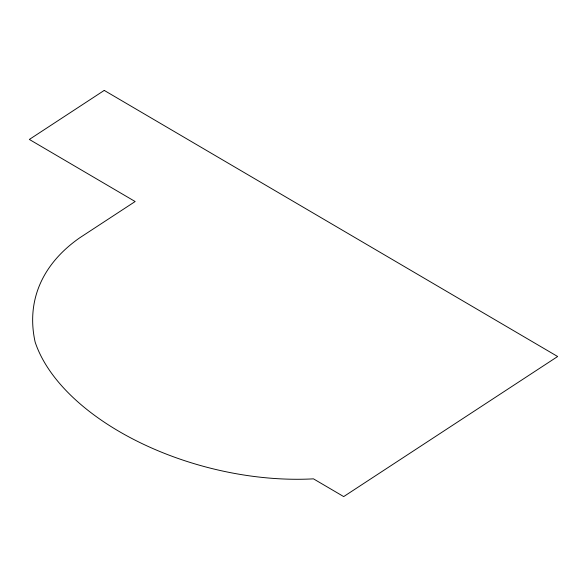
<?xml version="1.0" encoding="UTF-8"?>
<svg xmlns="http://www.w3.org/2000/svg" width="587" height="587" viewBox="0 0 587 587"><rect width="100%" height="100%" fill="white"/><g stroke="black" fill="none" stroke-linecap="round" stroke-linejoin="round"><path stroke-width="0.88" d="M104.237 90.413L29.35 139.442L135.149 201.532L79.707 237.823A282.222 158.226 14.4 0 0 35.139 342.06A212.149 118.934 14.4 0 0 313.465 478.845L343.696 496.587L557.65 356.514L104.237 90.413"/></g></svg>
